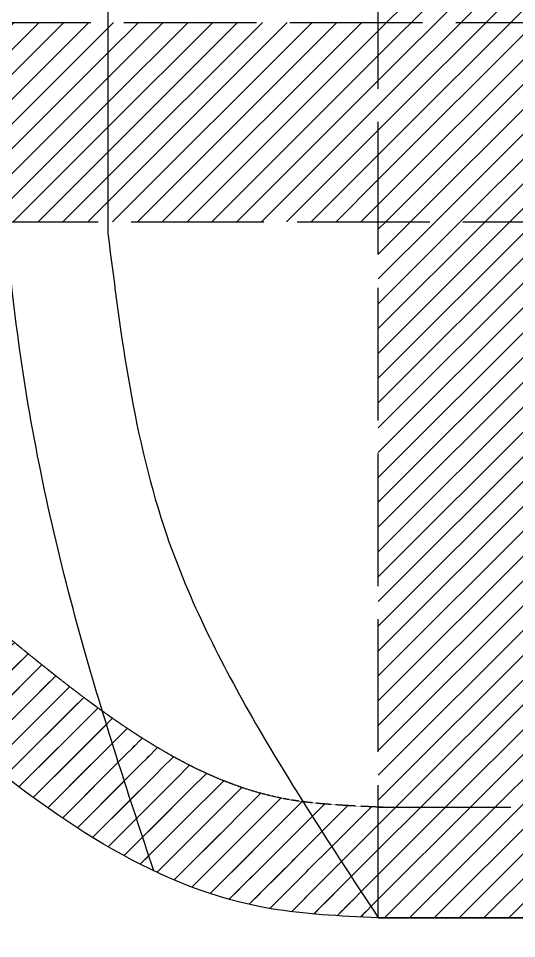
# Model space of a CAD drawing. Header units: millimetres. Extents: x -14568604 to 2614826, y -15966657 to 4339860.
# Drawn here: x -2448533 to -2403477, y -12496131 to -12412878 of the extents above; entities that cross this region are included whole.
import ezdxf

# ---------------------------------------------------------------- set-up
doc = ezdxf.new("R2010")
doc.units = ezdxf.units.MM
doc.linetypes.add('ACAD_ISO02W100', pattern=[15, 12, -3])
doc.layers.add('master plan', color=7, linetype='Continuous', lineweight=30)
doc.layers.add('vodní plocha', color=130, linetype='Continuous', lineweight=30)
doc.layers.add('roads', color=7, linetype='Continuous')
doc.layers.add('základní mřížka', color=50, linetype='ACAD_ISO02W100')
pattern_1 = [(45, (6394238.786061928, -5507585.220631779), (-1122.532015133644, 1122.532015133644), [])]

msp = doc.modelspace()

# ---------------------------------------------------------------- hatches: boundary and pattern name
at = {"layer": 'roads', "ltscale": 1000}
h = msp.add_hatch(dxfattribs=at)
h.set_pattern_fill('ANSI31', color=256, scale=500)
h.set_pattern_definition(pattern_1)
h.paths.add_polyline_path([(-2299985.610193506, -12413243.14165828), (-2317985.610193506, -12413243.14165828), (-2317985.610193506, -12431243.14165828), (-2299985.610193506, -12431243.14165828)])
h.paths.add_polyline_path([(-2317985.610193506, -12413243.14165828), (-2352985.610193506, -12413243.14165828), (-2352985.610193506, -12431243.14165828), (-2317985.610193506, -12431243.14165828)])
h.paths.add_polyline_path([(-2352985.610193506, -12413243.14165828), (-2362985.610193506, -12413243.14165828), (-2362985.610193506, -12431243.14165828), (-2352985.610193506, -12431243.14165828)])
h.paths.add_polyline_path([(-2362985.610193506, -12413243.14165828), (-2397985.610193506, -12413243.14165828), (-2397985.610193506, -12431243.14165828), (-2362985.610193506, -12431243.14165828)])
h.paths.add_polyline_path([(-2397985.610193506, -12413243.14165828), (-2415985.610193506, -12413243.14165828), (-2415985.610193506, -12431243.14165828), (-2397985.610193506, -12431243.14165828)])
h.paths.add_polyline_path([(-2397985.610193506, -12363243.14165828), (-2415985.610193506, -12363243.14165828), (-2415985.610193506, -12413243.14165828), (-2397985.610193506, -12413243.14165828)])
h.paths.add_polyline_path([(-2299985.610193506, -12363243.14165828), (-2317985.610193506, -12363243.14165828), (-2317985.610193506, -12413243.14165828), (-2299985.610193506, -12413243.14165828)])
h.paths.add_polyline_path([(-2299985.610193506, -12353243.14165828), (-2317985.610193506, -12353243.14165828), (-2317985.610193506, -12363243.14165828), (-2299985.610193506, -12363243.14165828)])
h.paths.add_polyline_path([(-2299985.610193506, -12303243.14165828), (-2317985.610193506, -12303243.14165828), (-2317985.610193506, -12353243.14165828), (-2299985.610193506, -12353243.14165828)])
h.paths.add_polyline_path([(-2397985.610193506, -12353243.14165828), (-2415985.610193506, -12353243.14165828), (-2415985.610193506, -12363243.14165828), (-2397985.610193506, -12363243.14165828)])
h.paths.add_polyline_path([(-2397985.610193506, -12303243.14165828), (-2415985.610193506, -12303243.14165828), (-2415985.610193506, -12353243.14165828), (-2397985.610193506, -12353243.14165828)])
h.paths.add_polyline_path([(-2397985.610193506, -12293243.14165828), (-2415985.610193506, -12293243.14165828), (-2415985.610193506, -12303243.14165828), (-2397985.610193506, -12303243.14165828)])
edge = h.paths.add_edge_path()
edge.add_spline(control_points=[(-2397985.610193506, -12235955.11491268), (-2404234.526996057, -12237851.65072747), (-2410413.474217203, -12240211.44061076), (-2415985.610193506, -12243187.19623674)], knot_values=[149299.6526357951, 149299.6526357951, 149299.6526357951, 149299.6526357951, 167478.322792219, 167478.322792219, 167478.322792219, 167478.322792219], degree=3, periodic=0)
edge.add_line((-2415985.610193506, -12243187.19623674), (-2415985.610193506, -12293243.14165828))
edge.add_line((-2415985.610193506, -12293243.14165828), (-2397985.610193506, -12293243.14165828))
edge.add_line((-2397985.610193506, -12293243.14165828), (-2397985.610193506, -12235955.11491268))
h.paths.add_polyline_path([(-2299985.610193506, -12293243.14165828), (-2317985.610193506, -12293243.14165828), (-2317985.610193506, -12303243.14165828), (-2299985.610193506, -12303243.14165828)])
h.paths.add_polyline_path([(-2299985.610193506, -12243243.14165828), (-2317985.610193506, -12243243.14165828), (-2317985.610193506, -12293243.14165828), (-2299985.610193506, -12293243.14165828)])
h.paths.add_polyline_path([(-2299985.610193506, -12233243.14165828), (-2317985.610193506, -12233243.14165828), (-2317985.610193506, -12243243.14165828), (-2299985.610193506, -12243243.14165828)])
edge = h.paths.add_edge_path()
edge.add_spline(control_points=[(-2415985.610193506, -12243187.19623674), (-2410413.474217203, -12240211.44061076), (-2404234.526996057, -12237851.65072747), (-2397985.610193506, -12235955.11491268)], knot_values=[149299.6526357951, 149299.6526357951, 149299.6526357951, 149299.6526357951, 167478.3227922189, 167478.3227922189, 167478.3227922189, 167478.3227922189], degree=3, periodic=0)
edge.add_line((-2397985.610193506, -12235955.11491268), (-2397985.610193506, -12233243.14165828))
edge.add_line((-2397985.610193506, -12233243.14165828), (-2415985.610193506, -12233243.14165828))
edge.add_line((-2415985.610193506, -12233243.14165828), (-2415985.610193506, -12243187.19623674))
edge = h.paths.add_edge_path()
edge.add_spline(control_points=[(-2397985.610193506, -12225949.13854261), (-2404133.359004423, -12227331.1063491), (-2410183.069197493, -12229015.62630748), (-2415985.610193506, -12231356.76735184)], knot_values=[125375.9644925904, 125375.9644925904, 125375.9644925904, 125375.9644925904, 144130.5637161453, 144130.5637161453, 144130.5637161453, 144130.5637161453], degree=3, periodic=0)
edge.add_line((-2415985.610193506, -12231356.76735184), (-2415985.610193506, -12233243.14165828))
edge.add_line((-2415985.610193506, -12233243.14165828), (-2397985.610193506, -12233243.14165828))
edge.add_line((-2397985.610193506, -12233243.14165828), (-2397985.610193506, -12225949.13854261))
edge = h.paths.add_edge_path()
edge.add_line((-2397985.610193506, -12183243.14165828), (-2415985.610193506, -12183243.14165828))
edge.add_line((-2415985.610193506, -12183243.14165828), (-2415985.610193506, -12231356.76735184))
edge.add_spline(control_points=[(-2415985.610193506, -12231356.76735184), (-2410183.069197493, -12229015.62630748), (-2404133.359004423, -12227331.1063491), (-2397985.610193506, -12225949.13854261)], knot_values=[125375.9644925904, 125375.9644925904, 125375.9644925904, 125375.9644925904, 144130.5637161453, 144130.5637161453, 144130.5637161453, 144130.5637161453], degree=3, periodic=0)
edge.add_line((-2397985.610193506, -12225949.13854261), (-2397985.610193506, -12183243.14165828))
edge = h.paths.add_edge_path()
edge.add_spline(control_points=[(-2299985.610193506, -12198683.41971124), (-2304774.115639661, -12204470.78382482), (-2311071.612986209, -12209431.39473873), (-2317985.610193506, -12213516.45479204)], knot_values=[44871.38222709305, 44871.38222709305, 44871.38222709305, 44871.38222709305, 67481.77344119664, 67481.77344119664, 67481.77344119664, 67481.77344119664], degree=3, periodic=0)
edge.add_line((-2317985.610193506, -12213516.45479204), (-2317985.610193506, -12233243.14165828))
edge.add_line((-2317985.610193506, -12233243.14165828), (-2299985.610193506, -12233243.14165828))
edge.add_line((-2299985.610193506, -12233243.14165828), (-2299985.610193506, -12198683.41971124))
edge = h.paths.add_edge_path()
edge.add_spline(control_points=[(-2317985.610193506, -12213516.45479204), (-2311071.612986209, -12209431.39473873), (-2304774.115639661, -12204470.78382482), (-2299985.610193504, -12198683.41971124)], knot_values=[44871.38222709305, 44871.38222709305, 44871.38222709305, 44871.38222709305, 67481.77344119665, 67481.77344119665, 67481.77344119665, 67481.77344119665], degree=3, periodic=0)
edge.add_line((-2299985.610193506, -12198683.41971124), (-2299985.610193506, -12183243.14165828))
edge.add_line((-2299985.610193506, -12183243.14165828), (-2302865.0409896, -12183243.14165828))
edge.add_spline(control_points=[(-2302865.0409896, -12183243.14165828), (-2303087.225165805, -12183829.1719041), (-2305987.065614659, -12190764.78854688), (-2311959.59169548, -12196311.60481659), (-2317985.610193506, -12200573.10174677)], knot_values=[17825.57921424182, 17825.57921424182, 17825.57921424182, 17825.57921424182, 19757.99795731665, 41039.51905146339, 41039.51905146339, 41039.51905146339, 41039.51905146339], degree=3, periodic=0)
edge.add_line((-2317985.610193506, -12200573.10174677), (-2317985.610193506, -12213516.45479204))
edge = h.paths.add_edge_path(flags=17)
edge.add_spline(control_points=[(-2317985.610193506, -12200573.10174677), (-2311959.59169548, -12196311.60481659), (-2305987.065614659, -12190764.78854688), (-2303087.225165805, -12183829.1719041), (-2302865.0409896, -12183243.14165828)], knot_values=[17825.57921424182, 17825.57921424182, 17825.57921424182, 17825.57921424182, 39107.10030838857, 41039.51905146339, 41039.51905146339, 41039.51905146339, 41039.51905146339], degree=3, periodic=0)
edge.add_line((-2302865.0409896, -12183243.14165828), (-2317985.610193506, -12183243.14165828))
edge.add_line((-2317985.610193506, -12183243.14165828), (-2317985.610193506, -12200573.10174677))
edge = h.paths.add_edge_path()
edge.add_spline(control_points=[(-2302865.040989598, -12183243.14165828), (-2301677.173260476, -12180110.03637063), (-2301038.382887673, -12176728.75768399), (-2300630.436233563, -12173243.14165828)], knot_values=[7494.250029344425, 7494.250029344425, 7494.250029344425, 7494.250029344425, 17825.57921424182, 17825.57921424182, 17825.57921424182, 17825.57921424182], degree=3, periodic=0)
edge.add_line((-2300630.436233563, -12173243.14165828), (-2317985.610193506, -12173243.14165828))
edge.add_line((-2317985.610193506, -12173243.14165828), (-2317985.610193506, -12183243.14165828))
edge.add_line((-2317985.610193506, -12183243.14165828), (-2302865.040989598, -12183243.14165828))
edge = h.paths.add_edge_path()
edge.add_line((-2299985.610193506, -12165548.03851826), (-2299985.610193506, -12123243.14165828))
edge.add_line((-2299985.610193506, -12123243.14165828), (-2317985.610193506, -12123243.14165828))
edge.add_line((-2317985.610193506, -12123243.14165828), (-2317985.610193506, -12173243.14165828))
edge.add_line((-2317985.610193506, -12173243.14165828), (-2300630.436233563, -12173243.14165828))
edge.add_spline(control_points=[(-2300630.436233563, -12173243.14165828), (-2300334.515527736, -12170714.70823645), (-2300160.062860621, -12168131.37337735), (-2299985.610193506, -12165548.03851826)], knot_values=[0, 0, 0, 0, 7494.250029344426, 7494.250029344426, 7494.250029344426, 7494.250029344426], degree=3, periodic=0)
h.paths.add_polyline_path([(-2397985.610193506, -12173243.14165828), (-2415985.610193506, -12173243.14165828), (-2415985.610193506, -12183243.14165828), (-2397985.610193506, -12183243.14165828)])
h.paths.add_polyline_path([(-2397985.610193506, -12123243.14165828), (-2415985.610193506, -12123243.14165828), (-2415985.610193506, -12173243.14165828), (-2397985.610193506, -12173243.14165828)])
h = msp.add_hatch(dxfattribs=at)
h.set_pattern_fill('ANSI31', color=256, scale=500)
h.set_pattern_definition(pattern_1)
h.paths.add_polyline_path([(-2415985.610193506, -12413243.14165828), (-2440437.508607047, -12413243.14165828), (-2440437.508607047, -12431289.74121742), (-2415985.610193506, -12431283.81071222)])
edge = h.paths.add_edge_path(flags=17)
edge.add_spline(control_points=[(-2460985.610193508, -12405344.20552537), (-2454925.861149935, -12394120.62775157), (-2452072.546978798, -12379171.95552993), (-2451222.419748222, -12364725.07251166), (-2451152.613519983, -12363243.14165828)], knot_values=[58309.80319102301, 58309.80319102301, 58309.80319102301, 58309.80319102301, 96781.56761456231, 101193.6304800532, 101193.6304800532, 101193.6304800532, 101193.6304800532], degree=3, periodic=0)
edge.add_line((-2451152.613519983, -12363243.14165828), (-2460985.610193506, -12363243.14165828))
edge.add_line((-2460985.610193506, -12363243.14165828), (-2460985.610193506, -12405344.20552536))
edge = h.paths.add_edge_path()
edge.add_spline(control_points=[(-2460985.610193506, -12412512.95475107), (-2457760.7886678, -12408374.82783518), (-2453329.700171595, -12401334.47465946), (-2451622.692682022, -12393211.33597879), (-2450985.610193506, -12390179.650742)], knot_values=[51421.08992761868, 51421.08992761868, 51421.08992761868, 51421.08992761868, 66926.95910582498, 76159.86581694071, 76159.86581694071, 76159.86581694071, 76159.86581694071], degree=3, periodic=0)
edge.add_line((-2450985.610193506, -12390179.650742), (-2450985.610193506, -12358531.49949023))
edge.add_spline(control_points=[(-2450985.610193506, -12358531.49949023), (-2451060.439002842, -12361571.29134247), (-2451760.512494441, -12377537.18944785), (-2454925.861149935, -12394120.62775157), (-2460985.610193506, -12405344.20552537)], knot_values=[58309.80319102302, 58309.80319102302, 58309.80319102302, 58309.80319102302, 67411.58199130514, 105883.3464148444, 105883.3464148444, 105883.3464148444, 105883.3464148444], degree=3, periodic=0)
edge.add_line((-2460985.610193506, -12405344.20552537), (-2460985.610193506, -12412512.95475107))
h.paths.add_polyline_path([(-2450985.610193506, -12390179.650742), (-2450985.610193506, -12363243.14165828), (-2460985.610193506, -12363243.14165828), (-2460985.610193506, -12405344.20552536), (-2460985.610193506, -12412512.95475107), (-2460985.610193506, -12413243.14165828), (-2450985.610193506, -12413243.14165828)])
h = msp.add_hatch(dxfattribs=at)
h.set_pattern_fill('ANSI31', color=256, scale=500)
h.set_pattern_definition(pattern_1)
edge = h.paths.add_edge_path()
edge.add_line((-2495985.610193506, -12431303.21372167), (-2495985.610193506, -12413243.14165828))
edge.add_line((-2495985.610193506, -12413243.14165828), (-2513985.610193506, -12413243.14165828))
edge.add_line((-2513985.610193506, -12413243.14165828), (-2513985.610193506, -12424963.84538812))
edge.add_spline(control_points=[(-2513985.610193506, -12424963.84538812), (-2513572.344219221, -12437843.0557505), (-2504036.233504236, -12450134.43486204), (-2465457.652364062, -12461766.90694349), (-2444155.825831965, -12492883.3586078), (-2419567.40964409, -12494090.07890514), (-2415985.610193506, -12494243.14165828)], knot_values=[0, 0, 0, 1.818989403545856e-12, 678.8657302236143, 1293.975877065116, 2900.594596793108, 3133.984929150626, 3133.984929150626, 3133.984929150626, 3133.984929150626], degree=3, periodic=0)
edge.add_line((-2513319.712657541, -12431307.41789359), (-2495985.610193506, -12431303.21372167))
h = msp.add_hatch(dxfattribs=at)
h.set_pattern_fill('ANSI31', color=256, scale=500)
h.set_pattern_definition(pattern_1)
edge = h.paths.add_edge_path()
edge.add_line((-2440437.508607047, -12413243.14165828), (-2450985.610193506, -12413243.14165828))
edge.add_spline(control_points=[(-2450985.610193506, -12413243.14165828), (-2450619.582129229, -12419267.08521919), (-2450253.554062963, -12425291.02878001), (-2449714.002124325, -12431291.99111606)], knot_values=[60375.36365511768, 60375.36365511768, 60375.36365511768, 60375.36365511768, 78449.32198261819, 78449.32198261819, 78449.32198261819, 78449.32198261819], degree=3, periodic=0)
edge.add_line((-2449714.002124325, -12431291.99111606), (-2440437.508607047, -12431289.74121742))
edge.add_line((-2440437.508607047, -12431289.74121742), (-2440437.508607047, -12413243.14165828))
h = msp.add_hatch(dxfattribs=at)
h.set_pattern_fill('ANSI31', color=256, scale=500)
h.set_pattern_definition(pattern_1)
edge = h.paths.add_edge_path()
edge.add_line((-2495985.610193506, -12431303.21372167), (-2513316.742139949, -12431307.41717313))
edge.add_spline(control_points=[(-2513985.610193506, -12424963.84538812), (-2513572.344219221, -12437843.0557505), (-2504036.233504236, -12450134.43486204), (-2465457.652364062, -12461766.90694349), (-2444155.825831965, -12492883.3586078), (-2419567.40964409, -12494090.07890514), (-2415985.610193506, -12494243.14165828)], knot_values=[0, 0, 0, 1.818989403545856e-12, 678.8657302236143, 1293.975877065116, 2900.594596793108, 3133.984929150626, 3133.984929150626, 3133.984929150626, 3133.984929150626], degree=3, periodic=0)
edge.add_line((-2495985.610193506, -12451749.07598074), (-2495985.610193506, -12431303.21372167))
h = msp.add_hatch(dxfattribs=at)
h.set_pattern_fill('ANSI31', color=256, scale=500)
h.set_pattern_definition(pattern_1)
edge = h.paths.add_edge_path(flags=17)
edge.add_spline(control_points=[(-2450985.610193506, -12480496.86263271), (-2443162.225664494, -12486629.21710194), (-2432570.694983806, -12493451.91952832), (-2419567.40964409, -12494090.07890514), (-2415985.610193506, -12494243.14165828)], knot_values=[0, 0, 0, 0, 739.6761127974994, 973.066445155017, 973.066445155017, 973.066445155017, 973.066445155017], degree=3, periodic=0)
edge.add_spline(control_points=[(-2436297.649350403, -12489997.03801613), (-2437878.987813349, -12485193.44476644), (-2439460.326272916, -12480389.85151566), (-2440935.825479025, -12475552.04315285)], knot_values=[0, 0, 0, 0, 15171.89657039666, 15171.89657039666, 15171.89657039666, 15171.89657039666], degree=3, periodic=0)
edge.add_spline(control_points=[(-2440935.825479025, -12475552.04315285), (-2441151.615980378, -12475396.84357635), (-2441367.858063022, -12475239.90596443), (-2442005.709300213, -12474773.02399877), (-2442428.598624142, -12474458.41313159), (-2443278.024436571, -12473817.39114823), (-2443704.560772968, -12473490.9802947), (-2444561.475734143, -12472827.29457739), (-2444991.854259767, -12472490.01993947), (-2445856.68333423, -12471805.57729483), (-2446291.133823803, -12471458.40947516), (-2447164.373499364, -12470755.17931186), (-2447603.162655391, -12470399.11711648), (-2448485.384574462, -12469679.12022169), (-2448928.817328678, -12469315.18563288), (-2449820.670144146, -12468580.48526865), (-2450269.090211784, -12468209.71956781), (-2450808.563296434, -12467762.87147354), (-2450897.034438485, -12467689.56498009), (-2450985.610193506, -12467616.15174672)], knot_values=[841.2479699441906, 841.2479699441906, 841.2479699441906, 841.2479699441906, 863.5230834755164, 863.5230834755164, 906.8132736657518, 906.8132736657518, 950.1034638559872, 950.1034638559872, 993.3936540462227, 993.3936540462227, 1036.683844236458, 1036.683844236458, 1079.974034426694, 1079.974034426694, 1123.264224616929, 1123.264224616929, 1166.554414807165, 1166.554414807165, 1175.034641270465, 1175.034641270465, 1175.034641270465, 1175.034641270465], degree=3, periodic=0)
edge.add_line((-2450985.610193506, -12467616.15174672), (-2450985.610193506, -12480496.86263271))
edge = h.paths.add_edge_path()
edge.add_spline(control_points=[(-2513985.610193506, -12424963.84538812), (-2513572.344219221, -12437843.0557505), (-2504036.233504236, -12450134.43486204), (-2465457.652364062, -12461766.90694349), (-2444155.825831965, -12492883.3586078), (-2419567.40964409, -12494090.07890514), (-2415985.610193506, -12494243.14165828)], knot_values=[0, 0, 0, 1.818989403545856e-12, 678.8657302236143, 1293.975877065116, 2900.594596793108, 3133.984929150626, 3133.984929150626, 3133.984929150626, 3133.984929150626], degree=3, periodic=0)
edge.add_spline(control_points=[(-2415985.610193506, -12494243.14165828), (-2418278.454195403, -12490762.82164709), (-2420571.298197301, -12487282.5016359), (-2422791.067849404, -12483748.89809769)], knot_values=[54947.89989352468, 54947.89989352468, 54947.89989352468, 54947.89989352468, 67465.33990845311, 67465.33990845311, 67465.33990845311, 67465.33990845311], degree=3, periodic=0)
edge.add_spline(control_points=[(-2422791.067849404, -12483748.89809769), (-2422970.539700939, -12483725.58904556), (-2423146.579326737, -12483701.29282938), (-2423503.50655736, -12483648.96990659), (-2423683.966905545, -12483620.80378618), (-2423898.13582525, -12483585.24520543), (-2423934.97660719, -12483579.05027689), (-2423982.916982379, -12483570.88616751), (-2423994.142528567, -12483568.96708416), (-2424016.597475694, -12483565.11344565), (-2424027.823140649, -12483563.17952915), (-2424061.494764032, -12483557.35649839), (-2424083.935351035, -12483553.4461029), (-2424151.236059232, -12483541.62987333), (-2424196.075128468, -12483533.63899689), (-2424330.511560451, -12483509.32682572), (-2424420.028161671, -12483492.66600013), (-2424688.281867245, -12483441.33000776), (-2424866.723114114, -12483405.30148041), (-2425335.497293787, -12483305.75766666), (-2425625.290560957, -12483239.25936198), (-2426203.702044342, -12483096.77247543), (-2426492.320342824, -12483020.78356039), (-2427068.877886344, -12482859.35620852), (-2427356.817136625, -12482773.9174511), (-2427932.451772239, -12482593.61826412), (-2428220.147095075, -12482498.7575408), (-2428795.66915388, -12482299.63863371), (-2429083.495771792, -12482195.38019341), (-2429659.598546492, -12481977.49471712), (-2429947.874543237, -12481863.86746819), (-2430525.141274441, -12481627.28495553), (-2430814.131820511, -12481504.32952498), (-2431393.045201838, -12481249.14864948), (-2431682.96783302, -12481116.92308315), (-2432263.921223922, -12480843.2816737), (-2432554.95177486, -12480701.86575153), (-2433138.26136649, -12480409.94809735), (-2433430.54020259, -12480259.44632382), (-2434016.45748115, -12479949.48795185), (-2434310.095729912, -12479790.03134364), (-2434898.819704531, -12479462.32155146), (-2435193.905252218, -12479294.0683834), (-2435785.594043873, -12478948.95086875), (-2436082.197127994, -12478772.0865578), (-2436676.978639757, -12478409.95850653), (-2436975.15692715, -12478224.69481608), (-2437573.138425868, -12477846.00480324), (-2437872.941516617, -12477652.57854014), (-2438474.21804744, -12477257.82357191), (-2438775.691385822, -12477056.49493143), (-2439492.474014748, -12476570.14001649), (-2439908.536827583, -12476281.76237757), (-2440529.059666132, -12475843.33698381), (-2440732.241604051, -12475698.46355125), (-2440935.825479025, -12475552.04315285)], knot_values=[192.3343309807395, 192.3343309807395, 192.3343309807395, 192.3343309807395, 210.1035586679874, 210.1035586679874, 229.0263641459905, 229.0263641459905, 232.9760515758032, 232.9760515758032, 234.1855281035772, 234.1855281035772, 235.3950046313512, 235.3950046313512, 237.8139576868992, 237.8139576868992, 242.6518637979952, 242.6518637979952, 252.3276760201871, 252.3276760201871, 271.679300464571, 271.679300464571, 303.2582631289757, 303.2582631289757, 334.8372257933803, 334.8372257933803, 366.4161884577849, 366.4161884577849, 397.9951511221896, 397.9951511221896, 429.5741137865942, 429.5741137865942, 461.1530764509988, 461.1530764509988, 492.7320391154034, 492.7320391154034, 524.3110017798081, 524.3110017798081, 555.8899644442128, 555.8899644442128, 587.4689271086174, 587.4689271086174, 619.0478897730221, 619.0478897730221, 650.6268524374268, 650.6268524374268, 682.2058151018315, 682.2058151018315, 713.7847777662362, 713.7847777662362, 745.3637404306409, 745.3637404306409, 776.9427030950455, 776.9427030950455, 820.232893285281, 820.232893285281, 841.2479699441906, 841.2479699441906, 841.2479699441906, 841.2479699441906], degree=3, periodic=0)
edge.add_spline(control_points=[(-2440935.825479025, -12475552.04315285), (-2439460.326272916, -12480389.85151566), (-2437878.987813349, -12485193.44476644), (-2436297.649350403, -12489997.03801613)], knot_values=[0, 0, 0, 0, 15171.89657039666, 15171.89657039666, 15171.89657039666, 15171.89657039666], degree=3, periodic=0)
h = msp.add_hatch(dxfattribs=at)
h.set_pattern_fill('ANSI31', color=256, scale=500)
h.set_pattern_definition(pattern_1)
h.paths.add_polyline_path([(-2299985.610193506, -12431255.67634852), (-2317985.610193506, -12431260.04202565), (-2317985.610193506, -12484243.14165828), (-2299985.610193506, -12484243.14165828)])
h.paths.add_polyline_path([(-2299985.610193506, -12484243.14165828), (-2317985.610193506, -12484243.14165828), (-2317985.610193506, -12494243.14165828), (-2299985.610193506, -12494243.14165828)])
h.paths.add_polyline_path([(-2291782.209055984, -12484243.14165828), (-2299985.610193506, -12484243.14165828), (-2299985.610193506, -12494243.14165828)])
h.paths.add_polyline_path([(-2317985.610193506, -12484243.14165828), (-2352985.610193506, -12484243.14165828), (-2352985.610193506, -12494243.14165828), (-2317985.610193506, -12494243.14165828)])
h.paths.add_polyline_path([(-2352985.610193506, -12484243.14165828), (-2362985.610193506, -12484243.14165828), (-2362985.610193506, -12494243.14165828), (-2352985.610193506, -12494243.14165828)])
h.paths.add_polyline_path([(-2352985.610193506, -12431268.53084228), (-2362985.610193506, -12431270.95621846), (-2362985.610193506, -12484243.14165828), (-2352985.610193506, -12484243.14165828)])
h.paths.add_polyline_path([(-2362985.610193506, -12484243.14165828), (-2397985.610193506, -12484243.14165828), (-2397985.610193506, -12494243.14165828), (-2362985.610193506, -12494243.14165828)])
h.paths.add_polyline_path([(-2397985.610193506, -12484243.14165828), (-2415985.610193506, -12484243.14165828), (-2415985.610193506, -12494243.14165828), (-2397985.610193506, -12494243.14165828)])
edge = h.paths.add_edge_path()
edge.add_line((-2397985.610193506, -12431279.44503509), (-2415985.610193506, -12431283.81071222))
edge.add_line((-2415985.610193506, -12431283.81071222), (-2415985.610193506, -12484233.89648622))
edge.add_spline(control_points=[(-2415985.610193506, -12484233.89648622), (-2415914.541151, -12484236.97693209), (-2415843.144416789, -12484240.05773672), (-2415771.419228807, -12484243.14165827)], knot_values=[4.689875977631058, 4.689875977631058, 4.689875977631058, 4.689875977631058, 9.454524541696836, 9.454524541696836, 9.454524541696836, 9.454524541696836], degree=3, periodic=0)
edge.add_spline(control_points=[(-2415771.419228807, -12484243.14165827), (-2415700.819638601, -12484246.17718323), (-2415629.901822714, -12484249.21572803), (-2415558.665054405, -12484252.259923)], knot_values=[0, 0, 0, 0, 4.689875977631058, 4.689875977631058, 4.689875977631058, 4.689875977631058], degree=3, periodic=0)
edge.add_line((-2415771.230142722, -12484243.14165828), (-2397985.610193506, -12484243.14165828))
edge.add_line((-2397985.610193506, -12484243.14165828), (-2397985.610193506, -12431279.44503509))
h = msp.add_hatch(dxfattribs=at)
h.set_pattern_fill('ANSI31', color=256, scale=500)
h.set_pattern_definition(pattern_1)
edge = h.paths.add_edge_path()
edge.add_spline(control_points=[(-2436297.649350403, -12489997.03801613), (-2437878.987814279, -12485193.44476361), (-2439460.326278158, -12480389.8515111), (-2440935.825488059, -12475552.04314636)], knot_values=[0, 0, 0, 0, 15171.89657933163, 15171.89657933163, 15171.89657933163, 15171.89657933163], degree=3, periodic=0)
edge.add_spline(control_points=[(-2440935.825488061, -12475552.04314636), (-2441151.615986414, -12475396.84357197), (-2441367.858066047, -12475239.90596221), (-2442005.709300213, -12474773.02399877), (-2442428.598624142, -12474458.41313159), (-2443278.024436571, -12473817.39114823), (-2443704.560772968, -12473490.9802947), (-2444561.475734143, -12472827.29457739), (-2444991.854259767, -12472490.01993947), (-2445856.68333423, -12471805.57729483), (-2446291.133823803, -12471458.40947516), (-2447164.373499364, -12470755.17931186), (-2447603.162655391, -12470399.11711648), (-2448485.384574462, -12469679.12022169), (-2448928.817328678, -12469315.18563288), (-2449820.670144146, -12468580.48526865), (-2450269.090211784, -12468209.71956781), (-2450808.563296434, -12467762.87147354), (-2450897.034438485, -12467689.56498009), (-2450985.610193506, -12467616.15174671)], knot_values=[841.2479702550241, 841.2479702550241, 841.2479702550241, 841.2479702550241, 863.5230834755164, 863.5230834755164, 906.8132736657518, 906.8132736657518, 950.1034638559872, 950.1034638559872, 993.3936540462227, 993.3936540462227, 1036.683844236458, 1036.683844236458, 1079.974034426694, 1079.974034426694, 1123.264224616929, 1123.264224616929, 1166.554414807165, 1166.554414807165, 1175.034641270465, 1175.034641270465, 1175.034641270465, 1175.034641270465], degree=3, periodic=0)
edge.add_line((-2450985.610193506, -12467616.15174671), (-2450985.610193506, -12480496.86263271))
edge.add_spline(control_points=[(-2450985.610193506, -12480496.86263272), (-2443162.225664495, -12486629.21710194), (-2432570.694983806, -12493451.91952832), (-2419567.40964409, -12494090.07890514), (-2415985.610193506, -12494243.14165828)], knot_values=[0, 0, 0, 0, 739.6761127974994, 973.066445155017, 973.066445155017, 973.066445155017, 973.066445155017], degree=3, periodic=0)
edge = h.paths.add_edge_path()
edge.add_spline(control_points=[(-2415985.610193506, -12484233.89648622), (-2416189.113570908, -12484225.07575195), (-2416389.930071434, -12484216.25795938), (-2416923.536408443, -12484192.34539448), (-2417251.344973624, -12484177.13500326), (-2417891.874245044, -12484145.77699594), (-2418204.59435801, -12484129.6291658), (-2418815.213691399, -12484095.86676984), (-2419113.112234985, -12484078.25207093), (-2419694.4297984, -12484041.08514058), (-2419977.84807428, -12484021.53289678), (-2420480.681644509, -12483983.82747623), (-2420702.406475129, -12483966.06085251), (-2421136.73283707, -12483928.75773027), (-2421349.33408572, -12483909.22134621), (-2421765.774810975, -12483868.2072537), (-2421969.614027478, -12483846.72972594), (-2422368.962544918, -12483801.68163968), (-2422564.471630502, -12483778.1113308), (-2422767.750768241, -12483751.92038327), (-2422779.416541556, -12483750.41132073), (-2422791.067849403, -12483748.89809768)], knot_values=[9.454524541696836, 9.454524541696836, 9.454524541696836, 9.454524541696836, 23.0979062555943, 23.0979062555943, 46.19581251118861, 46.19581251118861, 69.29371876678292, 69.29371876678292, 92.39162502237721, 92.39162502237721, 115.4895312779715, 115.4895312779715, 134.4123367559747, 134.4123367559747, 153.3351422339778, 153.3351422339778, 172.257947711981, 172.257947711981, 191.1807531899842, 191.1807531899842, 192.3343309807398, 192.3343309807398, 192.3343309807398, 192.3343309807398], degree=3, periodic=0)
edge.add_spline(control_points=[(-2422791.067849405, -12483748.89809768), (-2420571.298197299, -12487282.50163589), (-2418278.454195403, -12490762.82164709), (-2415985.610193506, -12494243.14165828)], knot_values=[54947.89989352431, 54947.89989352431, 54947.89989352431, 54947.89989352431, 67465.33990845311, 67465.33990845311, 67465.33990845311, 67465.33990845311], degree=3, periodic=0)
edge.add_line((-2415985.610193506, -12494243.14165828), (-2415985.610193506, -12484233.89648622))

# ---------------------------------------------------------------- linework, layer by layer
at = {"layer": 'master plan', "ltscale": 1000}
msp.add_line((-2415985.610193506, -12494243.14165828), (-2397985.610193506, -12494243.14165828), dxfattribs=at)
at = {"layer": 'vodní plocha', "ltscale": 1000}
msp.add_line((-2440437.508607047, -12361853.76108402), (-2440437.508607047, -12432299.86718139), dxfattribs=at)
msp.add_lwpolyline([(-2199985.610193506, -12494243.14165828), (-2415985.610193506, -12494243.14165828)], dxfattribs=at)
for points in [[(-2436297.649350403, -12489997.03801613), (-2442552.581182376, -12470068.41186238), (-2448015.457783997, -12445520.27124621), (-2450985.610193506, -12413243.14165828)], [(-2440437.508607047, -12432299.86718139), (-2435107.847205684, -12459669.35018253), (-2427075.537761837, -12476657.30514874), (-2415985.610193506, -12494243.14165828)]]:
    msp.add_spline(points, degree=3, dxfattribs=at)
at = {"layer": 'vodní plocha'}
msp.add_open_spline([(-2415985.610193506, -12494243.14165828), (-2419567.40964409, -12494090.07890514), (-2444155.825831965, -12492883.3586078), (-2465457.652364062, -12461766.90694349), (-2504036.233504236, -12450134.43486204), (-2513572.344219221, -12437843.0557505), (-2513985.610193506, -12424963.84538812)], degree=3, knots=[0, 0, 0, 0, 233.3903323575177, 1840.00905208551, 2455.119198927012, 3133.984929150624, 3133.984929150626, 3133.984929150626, 3133.984929150626], dxfattribs=at)
at = {"layer": 'základní mřížka', "ltscale": 1000}
for p, q in [((-2415985.610193506, -12494243.14165828), (-2415985.610193506, -12123243.14165828)), ((-2513985.610193506, -12413243.14165828), (-2233538.060979575, -12413243.14165828)), ((-2513333.040881149, -12431307.42112618), (-2248304.183027115, -12431243.14165828)), ((-2415985.610193506, -12484243.14165828), (-2291782.209055984, -12484243.14165828)), ((-2415985.610193506, -12494243.14165828), (-2299985.610193506, -12494243.14165828))]:
    msp.add_line(p, q, dxfattribs=at)
msp.add_circle((-2103801.01951611, -12574073.18693933), 1490749.138058107, dxfattribs=at)
at = {"layer": 'základní mřížka'}
msp.add_open_spline([(-2415558.665054405, -12484252.259923), (-2415909.51019492, -12484237.26708941), (-2416252.618766153, -12484222.41130739), (-2416923.536408443, -12484192.34539448), (-2417251.344973624, -12484177.13500326), (-2417891.874245044, -12484145.77699594), (-2418204.59435801, -12484129.6291658), (-2418815.213691399, -12484095.86676984), (-2419113.112234985, -12484078.25207093), (-2419694.4297984, -12484041.08514058), (-2419977.84807428, -12484021.53289678), (-2420480.681644509, -12483983.82747623), (-2420702.406475129, -12483966.06085251), (-2421136.73283707, -12483928.75773027), (-2421349.33408572, -12483909.22134621), (-2421765.774810975, -12483868.2072537), (-2421969.614027478, -12483846.72972594), (-2422368.962544918, -12483801.68163968), (-2422564.471630502, -12483778.1113308), (-2422947.669294111, -12483728.73927023), (-2423135.357726552, -12483702.93783393), (-2423503.50655736, -12483648.96990659), (-2423683.966905545, -12483620.80378618), (-2423898.13582525, -12483585.24520543), (-2423934.97660719, -12483579.05027689), (-2423982.916982379, -12483570.88616751), (-2423994.142528567, -12483568.96708416), (-2424016.597475694, -12483565.11344565), (-2424027.823140649, -12483563.17952915), (-2424061.494764032, -12483557.35649839), (-2424083.935351035, -12483553.4461029), (-2424151.236059232, -12483541.62987333), (-2424196.075128468, -12483533.63899689), (-2424330.511560451, -12483509.32682572), (-2424420.028161671, -12483492.66600013), (-2424688.281867245, -12483441.33000776), (-2424866.723114114, -12483405.30148041), (-2425335.497293787, -12483305.75766666), (-2425625.290560957, -12483239.25936198), (-2426203.702044342, -12483096.77247543), (-2426492.320342824, -12483020.78356039), (-2427068.877886344, -12482859.35620852), (-2427356.817136625, -12482773.9174511), (-2427932.451772239, -12482593.61826412), (-2428220.147095075, -12482498.7575408), (-2428795.66915388, -12482299.63863371), (-2429083.495771792, -12482195.38019341), (-2429659.598546492, -12481977.49471712), (-2429947.874543237, -12481863.86746819), (-2430525.141274441, -12481627.28495553), (-2430814.131820511, -12481504.32952498), (-2431393.045201838, -12481249.14864948), (-2431682.96783302, -12481116.92308315), (-2432263.921223922, -12480843.2816737), (-2432554.95177486, -12480701.86575153), (-2433138.26136649, -12480409.94809735), (-2433430.54020259, -12480259.44632382), (-2434016.45748115, -12479949.48795185), (-2434310.095729912, -12479790.03134364), (-2434898.819704531, -12479462.32155146), (-2435193.905252218, -12479294.0683834), (-2435785.594043873, -12478948.95086875), (-2436082.197127994, -12478772.0865578), (-2436676.978639757, -12478409.95850653), (-2436975.15692715, -12478224.69481608), (-2437573.138425868, -12477846.00480324), (-2437872.941516617, -12477652.57854014), (-2438474.21804744, -12477257.82357191), (-2438775.691385822, -12477056.49493143), (-2439492.474014748, -12476570.14001649), (-2439908.536827583, -12476281.76237757), (-2440744.006549252, -12475691.4680017), (-2441163.413152594, -12475389.55158097), (-2442005.709300213, -12474773.02399877), (-2442428.598624142, -12474458.41313159), (-2443278.024436571, -12473817.39114823), (-2443704.560772968, -12473490.9802947), (-2444561.475734143, -12472827.29457739), (-2444991.854259767, -12472490.01993947), (-2445856.68333423, -12471805.57729483), (-2446291.133823803, -12471458.40947516), (-2447164.373499364, -12470755.17931186), (-2447603.162655391, -12470399.11711648), (-2448485.384574462, -12469679.12022169), (-2448928.817328678, -12469315.18563288), (-2449820.670144146, -12468580.48526865), (-2450269.090211784, -12468209.71956781), (-2451171.300158955, -12467462.41482362), (-2451625.090056235, -12467085.87582059), (-2452538.460597022, -12466328.09712621), (-2452998.041267643, -12465946.85744254), (-2453923.452039778, -12465180.76413742), (-2454389.282177471, -12464795.91049242), (-2455327.687369693, -12464023.69035511), (-2455800.262470743, -12463636.32380919), (-2456752.688642861, -12462860.19446266), (-2457232.539773555, -12462471.43157949), (-2458200.083045473, -12461693.64370021), (-2458687.775263622, -12461304.61859387), (-2459671.597707827, -12460527.46085601), (-2460167.728033658, -12460139.32808836), (-2461169.053020025, -12459365.13376482), (-2461674.247809973, -12458979.07204955), (-2462694.35397071, -12458210.22716132), (-2463209.265508361, -12457827.44380988), (-2464249.478917314, -12457066.3966594), (-2464774.781001365, -12456688.13266901), (-2465836.465101918, -12455937.40450436), (-2466372.847385505, -12455564.94013488), (-2467457.390165087, -12454827.13656587), (-2468005.550990008, -12454461.79717969), (-2469114.348901048, -12453739.61980109), (-2469674.986383179, -12453382.78164694), (-2470809.424569603, -12452679.03912014), (-2471383.225738235, -12452332.13463104), (-2472544.654265426, -12451649.75224325), (-2473132.282151848, -12451314.27429741), (-2473837.293722261, -12450924.36373675), (-2473947.699989639, -12450863.66263162), (-2474279.667569702, -12450682.24258168), (-2474501.977697201, -12450562.20686573), (-2474783.861639511, -12450411.89637354), (-2474842.405437488, -12450380.78137985), (-2474959.443710996, -12450318.77879526), (-2475017.940378599, -12450287.89003513), (-2475193.359807173, -12450195.55683142), (-2475310.21198502, -12450134.44545793), (-2475660.461191194, -12449952.40769742), (-2475893.55076623, -12449832.77755604), (-2476564.192454033, -12449492.58735036), (-2477000.534237767, -12449276.18543558), (-2477869.013311679, -12448853.74078395), (-2478301.151037287, -12448647.69788642), (-2479160.422623236, -12448244.79929234), (-2479587.556855949, -12448047.94348614), (-2480436.04352325, -12447662.30442377), (-2480857.396264795, -12447473.52108856), (-2481693.553259341, -12447102.97239695), (-2482108.357753729, -12446921.20697525), (-2482930.654581152, -12446563.70172148), (-2483338.147090314, -12446387.96182457), (-2484145.053030172, -12446041.5793165), (-2484544.466571152, -12445870.93663108), (-2485334.440113299, -12445533.88637866), (-2485725.00015638, -12445367.47872147), (-2486496.482401853, -12445038.10493928), (-2486877.404572548, -12444875.1387052), (-2487628.8167559, -12444551.92574454), (-2488949.773408547, -12443737.49316865), (-2488949.773408547, -12443737.49316865), (-2488949.773408547, -12443737.49316865), (-2490389.863645837, -12442420.57330214), (-2490389.863645837, -12442420.57330214), (-2492014.879228696, -12440229.18973166), (-2492014.879228696, -12440229.18973166), (-2492014.879228696, -12440229.18973166), (-2492014.879228696, -12440229.18973166), (-2492014.879228696, -12440229.18973166), (-2492014.879228696, -12440229.18973166), (-2493714.412586972, -12437013.48346742), (-2493714.412586972, -12437013.48346742), (-2493714.412586972, -12437013.48346742), (-2493714.412586972, -12437013.48346742), (-2493714.412586972, -12437013.48346742), (-2493714.412586972, -12437013.48346742), (-2493714.412586972, -12437013.48346742), (-2493714.412586972, -12437013.48346742), (-2493714.412586972, -12437013.48346742), (-2493714.412586972, -12437013.48346742), (-2495985.610193506, -12431243.14165828)], degree=3, knots=[0, 0, 0, 0, 23.0979062555943, 23.0979062555943, 46.19581251118861, 46.19581251118861, 69.29371876678292, 69.29371876678292, 92.39162502237721, 92.39162502237721, 115.4895312779715, 115.4895312779715, 134.4123367559747, 134.4123367559747, 153.3351422339778, 153.3351422339778, 172.257947711981, 172.257947711981, 191.1807531899842, 191.1807531899842, 210.1035586679874, 210.1035586679874, 229.0263641459905, 229.0263641459905, 232.9760515758032, 232.9760515758032, 234.1855281035772, 234.1855281035772, 235.3950046313512, 235.3950046313512, 237.8139576868992, 237.8139576868992, 242.6518637979952, 242.6518637979952, 252.3276760201871, 252.3276760201871, 271.679300464571, 271.679300464571, 303.2582631289757, 303.2582631289757, 334.8372257933803, 334.8372257933803, 366.4161884577849, 366.4161884577849, 397.9951511221896, 397.9951511221896, 429.5741137865942, 429.5741137865942, 461.1530764509988, 461.1530764509988, 492.7320391154034, 492.7320391154034, 524.3110017798081, 524.3110017798081, 555.8899644442128, 555.8899644442128, 587.4689271086174, 587.4689271086174, 619.0478897730221, 619.0478897730221, 650.6268524374268, 650.6268524374268, 682.2058151018315, 682.2058151018315, 713.7847777662362, 713.7847777662362, 745.3637404306409, 745.3637404306409, 776.9427030950455, 776.9427030950455, 820.232893285281, 820.232893285281, 863.5230834755164, 863.5230834755164, 906.8132736657518, 906.8132736657518, 950.1034638559872, 950.1034638559872, 993.3936540462227, 993.3936540462227, 1036.683844236458, 1036.683844236458, 1079.974034426694, 1079.974034426694, 1123.264224616929, 1123.264224616929, 1166.554414807165, 1166.554414807165, 1209.8446049974, 1209.8446049974, 1253.134795187636, 1253.134795187636, 1296.424985377871, 1296.424985377871, 1339.715175568107, 1339.715175568107, 1383.005365758342, 1383.005365758342, 1426.295555948578, 1426.295555948578, 1469.585746138813, 1469.585746138813, 1512.875936329049, 1512.875936329049, 1556.166126519284, 1556.166126519284, 1599.45631670952, 1599.45631670952, 1642.746506899756, 1642.746506899756, 1686.036697089991, 1686.036697089991, 1729.326887280227, 1729.326887280227, 1772.617077470462, 1772.617077470462, 1815.907267660698, 1815.907267660698, 1823.924012538254, 1823.924012538254, 1839.957502293366, 1839.957502293366, 1844.161874070969, 1844.161874070969, 1848.366245848573, 1848.366245848573, 1856.77498940378, 1856.77498940378, 1873.592476514194, 1873.592476514194, 1905.260797263509, 1905.260797263509, 1936.929118012824, 1936.929118012824, 1968.597438762139, 1968.597438762139, 2000.265759511454, 2000.265759511454, 2031.93408026077, 2031.93408026077, 2063.602401010085, 2063.602401010085, 2095.2707217594, 2095.2707217594, 2126.939042508715, 2126.939042508715, 2158.60736325803, 2158.60736325803, 2190.275684007345, 2190.275684007345, 2221.94400475666, 2221.94400475666, 2253.612325505976, 2253.612325505976, 2285.280646255291, 2285.280646255291, 2316.948967004606, 2316.948967004606, 2348.617287753921, 2348.617287753921, 2380.285608503236, 2380.285608503236, 2406.12831703843, 2406.12831703843, 2431.971025573625, 2431.971025573625, 2444.870114840172, 2444.870114840172, 2449.60728604207, 2449.60728604207, 2449.60728604207, 2449.60728604207], dxfattribs=at)

doc.saveas('drawing.dxf')
